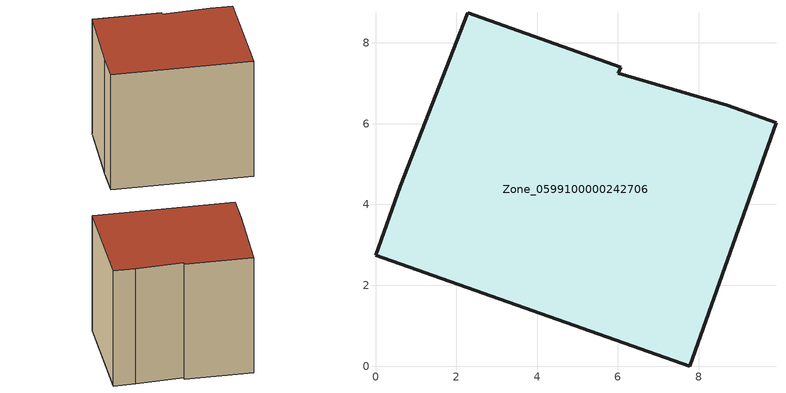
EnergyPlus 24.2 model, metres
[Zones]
Zone_0599100000242706
 floor ground (C_G): 0.61,4.45 2.28,8.74 6.07,7.4 6.01,7.25 8.7,6.46 9.91,6.03 7.77,0 0,2.74 z0.55
 wall outside (C_F): 7.77,0 9.91,6.03 8.7,6.46 6.01,7.25 6.07,7.4 2.28,8.74 0.61,4.45 0,2.74 7.77,0 z0.55:8.07
 roof outside (C_R): 2.28,8.74 0.61,4.45 0,2.74 7.77,0 9.91,6.03 8.7,6.46 6.01,7.25 6.07,7.4 z8.07
[BUILDING]
Pand.0599100000242706: North Axis=0; Terrain=City; Loads Convergence Tolerance Value=0.04; Temperature Convergence Tolerance Value=0.4; Solar Distribution=FullExterior; Maximum Number of Warmup Days=25; Minimum Number of Warmup Days=1
[Site:Location]
Rotterdam.The.Hague.AP_ZH_NLD Design_Conditions: Latitude=51.96; Longitude=4.45; Time Zone=1; Elevation=-4.5
[SITE:GROUNDTEMPERATURE:BUILDINGSURFACE]
18, 18, 18, 18, 18, 18, 18, 18, 18, 18, 18, 18
[MATERIAL] Thermal Absorptance=0.9; Solar Absorptance=0.7; Visible Absorptance=0.7
Name | Roughness | Thickness | Conductivity | Density | Specific Heat
G.TC.1965-1974 | MediumSmooth | 0.15 | 0.882353 | 540 | 1210
F.TC.1965-1974 | Rough | 0.3 | 0.697674 | 1920 | 840
R.TC.1965-1974 | MediumRough | 0.2 | 0.232558 | 1500 | 1000
[CONSTRUCTION]
C_G: G.TC.1965-1974
C_F: F.TC.1965-1974
C_R: R.TC.1965-1974
[ZONE]
Zone_0599100000242706: Type=1; Multiplier=1; Ceiling Height=Autocalculate; Volume=Autocalculate; Floor Area=autocalculate; Part of Total Floor Area=Yes
[ZONEINFILTRATION:DESIGNFLOWRATE]
Infil_Zone_0599100000242706: Zone or ZoneList or Space or SpaceList=Zone_0599100000242706; Schedule=AlwaysOn; Design Flow Rate Calculation Method=Flow/Area; Flow Rate per Floor Area=0.003; Constant Term Coefficient=1; Temperature Term Coefficient=0; Velocity Term Coefficient=0; Velocity Squared Term Coefficient=0
[HVACTEMPLATE:ZONE:IDEALLOADSAIRSYSTEM]
Zone_0599100000242706: Maximum Heating Supply Air Temperature=50; Minimum Cooling Supply Air Temperature=13; Maximum Heating Supply Air Humidity Ratio=0.0156; Minimum Cooling Supply Air Humidity Ratio=0.0077; Heating Limit=NoLimit; Cooling Limit=NoLimit; Dehumidification Control Type=ConstantSensibleHeatRatio; Cooling Sensible Heat Ratio=0.7; Dehumidification Setpoint=60; Humidification Control Type=None; Humidification Setpoint=30; Outdoor Air Method=None; Outdoor Air Flow Rate per Person=0.00944; Outdoor Air Flow Rate per Zone Floor Area=0; Outdoor Air Flow Rate per Zone=0; Demand Controlled Ventilation Type=None; Outdoor Air Economizer Type=NoEconomizer; Heat Recovery Type=None; Sensible Heat Recovery Effectiveness=0.7; Latent Heat Recovery Effectiveness=0.65
[ZONECONTROL:THERMOSTAT]
ThermostatControl_Zone_0599100000242706: Zone or ZoneList=Zone_0599100000242706; Control Type Schedule=DualSetpointControlType; Control 1=Thermostat_Zone_0599100000242706; Temperature Difference Between Cutout And Setpoint=0
[THERMOSTATSETPOINT:DUALSETPOINT]
Thermostat_Zone_0599100000242706: Heating Setpoint Temperature Schedule=HeatingSetpoint_Zone_0599100000242706; Cooling Setpoint Temperature Schedule=CoolingSetpoint_Zone_0599100000242706
[SCHEDULE:COMPACT]
HeatingSetpoint_Zone_0599100000242706: Through: 12/31, For: AllDays, Until: 24:00, 21
CoolingSetpoint_Zone_0599100000242706: Through: 12/31, For: AllDays, Until: 24:00, 24
DualSetpointControlType: Through: 12/31, For: AllDays, Until: 24:00, 4
AlwaysOn: Through: 12/31, For: AllDays, Until: 24:00, 1
